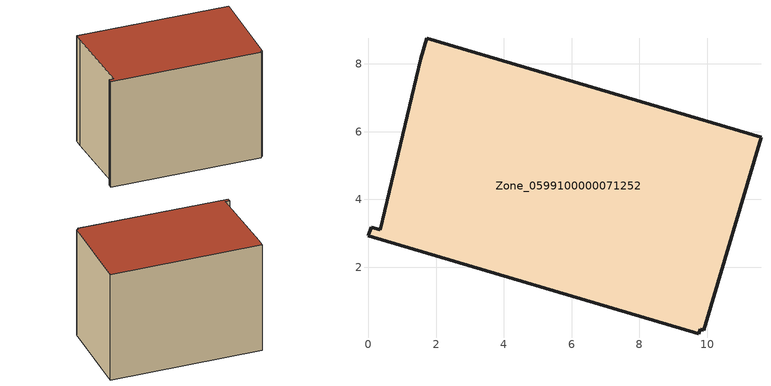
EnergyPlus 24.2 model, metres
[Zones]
Zone_0599100000071252
 floor ground (C_G): 9.8,0.16 9.76,0.03 0,2.93 0.07,3.18 0.34,3.1 1.55,8.15 1.73,8.76 11.59,5.83 9.9,0.13 z0.61
 wall outside (C_F): 11.59,5.83 1.73,8.76 1.55,8.15 0.34,3.1 0.07,3.18 0,2.93 9.76,0.03 9.8,0.16 9.9,0.13 11.59,5.83 z0.61:8.38
 roof outside (C_R): 9.8,0.16 9.9,0.13 11.59,5.83 1.73,8.76 1.55,8.15 0.34,3.1 0.07,3.18 0,2.93 9.76,0.03 z8.38
[BUILDING]
Pand.0599100000071252: North Axis=0; Terrain=City; Loads Convergence Tolerance Value=0.04; Temperature Convergence Tolerance Value=0.4; Solar Distribution=FullExterior; Maximum Number of Warmup Days=25; Minimum Number of Warmup Days=1
[Site:Location]
Rotterdam.The.Hague.AP_ZH_NLD Design_Conditions: Latitude=51.96; Longitude=4.45; Time Zone=1; Elevation=-4.5
[SITE:GROUNDTEMPERATURE:BUILDINGSURFACE]
18, 18, 18, 18, 18, 18, 18, 18, 18, 18, 18, 18
[MATERIAL] Thermal Absorptance=0.9; Solar Absorptance=0.7; Visible Absorptance=0.7
Name | Roughness | Thickness | Conductivity | Density | Specific Heat
G.TI.1965-1974 | MediumSmooth | 0.15 | 0.882353 | 540 | 1210
F.TI.1965-1974 | Rough | 0.3 | 0.697674 | 1920 | 840
R.TI.1965-1974 | MediumRough | 0.2 | 0.232558 | 1500 | 1000
[CONSTRUCTION]
C_G: G.TI.1965-1974
C_F: F.TI.1965-1974
C_R: R.TI.1965-1974
[ZONE]
Zone_0599100000071252: Type=1; Multiplier=1; Ceiling Height=Autocalculate; Volume=Autocalculate; Floor Area=autocalculate; Part of Total Floor Area=Yes
[ZONEINFILTRATION:DESIGNFLOWRATE]
Infil_Zone_0599100000071252: Zone or ZoneList or Space or SpaceList=Zone_0599100000071252; Schedule=AlwaysOn; Design Flow Rate Calculation Method=Flow/Area; Flow Rate per Floor Area=0.003; Constant Term Coefficient=1; Temperature Term Coefficient=0; Velocity Term Coefficient=0; Velocity Squared Term Coefficient=0
[HVACTEMPLATE:ZONE:IDEALLOADSAIRSYSTEM]
Zone_0599100000071252: Maximum Heating Supply Air Temperature=50; Minimum Cooling Supply Air Temperature=13; Maximum Heating Supply Air Humidity Ratio=0.0156; Minimum Cooling Supply Air Humidity Ratio=0.0077; Heating Limit=NoLimit; Cooling Limit=NoLimit; Dehumidification Control Type=ConstantSensibleHeatRatio; Cooling Sensible Heat Ratio=0.7; Dehumidification Setpoint=60; Humidification Control Type=None; Humidification Setpoint=30; Outdoor Air Method=None; Outdoor Air Flow Rate per Person=0.00944; Outdoor Air Flow Rate per Zone Floor Area=0; Outdoor Air Flow Rate per Zone=0; Demand Controlled Ventilation Type=None; Outdoor Air Economizer Type=NoEconomizer; Heat Recovery Type=None; Sensible Heat Recovery Effectiveness=0.7; Latent Heat Recovery Effectiveness=0.65
[ZONECONTROL:THERMOSTAT]
ThermostatControl_Zone_0599100000071252: Zone or ZoneList=Zone_0599100000071252; Control Type Schedule=DualSetpointControlType; Control 1=Thermostat_Zone_0599100000071252; Temperature Difference Between Cutout And Setpoint=0
[THERMOSTATSETPOINT:DUALSETPOINT]
Thermostat_Zone_0599100000071252: Heating Setpoint Temperature Schedule=HeatingSetpoint_Zone_0599100000071252; Cooling Setpoint Temperature Schedule=CoolingSetpoint_Zone_0599100000071252
[SCHEDULE:COMPACT]
HeatingSetpoint_Zone_0599100000071252: Through: 12/31, For: AllDays, Until: 24:00, 21
CoolingSetpoint_Zone_0599100000071252: Through: 12/31, For: AllDays, Until: 24:00, 24
DualSetpointControlType: Through: 12/31, For: AllDays, Until: 24:00, 4
AlwaysOn: Through: 12/31, For: AllDays, Until: 24:00, 1
